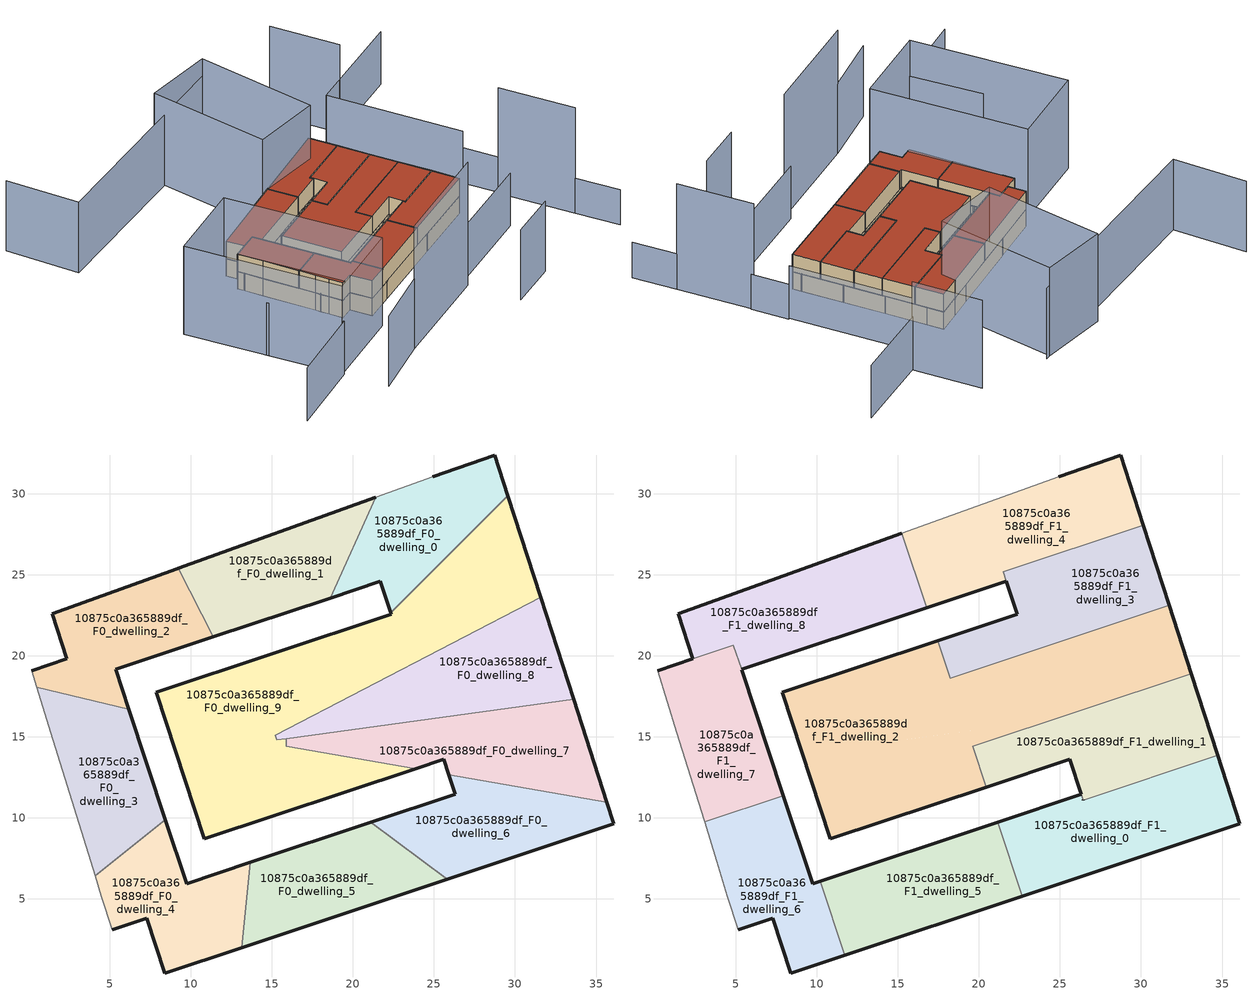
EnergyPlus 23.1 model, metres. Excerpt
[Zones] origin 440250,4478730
10875c0a365889df_F0_dwelling_0
 floor ground (EU_floor_Construction): 22.34,22.65 29.56,29.89 28.75,32.4 24.92,31.04 21.41,29.78 18.6,23.56 21.69,24.59 z0
 wall outside (EU_wall_Construction): 24.92,31.04 28.75,32.4 29.56,29.89 / 22.34,22.65 21.69,24.59 18.6,23.56 z0:3
 wall to 10875c0a365889df_F0_dwelling_9 (EU_wall_Construction): 29.56,29.89 22.34,22.65 z0:3
 wall to 10875c0a365889df_F0_dwelling_1 (EU_wall_Construction): 18.6,23.56 21.41,29.78 z0:3
 wall adiabatic (EU_wall_Construction): 21.41,29.78 24.92,31.04 z0:3
10875c0a365889df_F0_dwelling_1
 floor ground (EU_floor_Construction): 18.6,23.56 21.41,29.78 9.22,25.4 11.38,21.17 18.4,23.5 z0
 wall outside (EU_wall_Construction): 18.6,23.56 18.4,23.5 11.38,21.17 / 9.22,25.4 21.41,29.78 z0:3
 wall to 10875c0a365889df_F0_dwelling_2 (EU_wall_Construction): 11.38,21.17 9.22,25.4 z0:3
10875c0a365889df_F0_dwelling_2
 floor ground (EU_floor_Construction): 11.38,21.17 9.22,25.4 9.17,25.38 1.43,22.6 2.33,19.83 0.17,19.08 0.48,18.07 6.17,16.7 5.35,19.16 z0
 wall outside (EU_wall_Construction): 11.38,21.17 5.35,19.16 6.17,16.7 / 0.17,19.08 2.33,19.83 1.43,22.6 9.17,25.38 9.22,25.4 z0:3
 wall to 10875c0a365889df_F0_dwelling_3 (EU_wall_Construction): 6.17,16.7 0.48,18.07 z0:3
 wall adiabatic (EU_wall_Construction): 0.48,18.07 0.17,19.08 z0:3
 roof outside (EU_roof_Construction): 4.85,20.67 5.35,19.16 6.16,16.7 z3
10875c0a365889df_F0_dwelling_3
 floor ground (EU_floor_Construction): 8.42,9.9 6.17,16.7 0.48,18.07 1.37,15.25 3.82,7.32 4.09,6.43 z0
 wall outside (EU_wall_Construction): 6.17,16.7 8.42,9.9 z0:3
 wall adiabatic (EU_wall_Construction): 4.09,6.43 3.82,7.32 1.37,15.25 0.48,18.07 z0:3
 wall to 10875c0a365889df_F0_dwelling_4 (EU_wall_Construction): 8.42,9.9 4.09,6.43 z0:3
 roof outside (EU_roof_Construction): 8.42,9.9 7.93,11.37 6.16,16.7 z3
10875c0a365889df_F0_dwelling_4
 floor ground (EU_floor_Construction): 13.14,2.01 13.66,7.26 9.73,5.95 8.42,9.9 4.09,6.43 4.48,5.16 5.14,3.09 7.27,3.8 8.4,0.43 z0
 wall outside (EU_wall_Construction): 8.42,9.9 9.73,5.95 13.66,7.26 / 13.14,2.01 8.4,0.43 7.27,3.8 5.14,3.09 z0:3
 wall to 10875c0a365889df_F0_dwelling_5 (EU_wall_Construction): 13.66,7.26 13.14,2.01 z0:3
 wall adiabatic (EU_wall_Construction): 5.14,3.09 4.48,5.16 4.09,6.43 z0:3
10875c0a365889df_F0_dwelling_5
 floor ground (EU_floor_Construction): 25.83,6.22 21.1,9.73 13.66,7.26 13.14,2.01 z0
 wall outside (EU_wall_Construction): 13.66,7.26 21.1,9.73 / 25.83,6.22 13.14,2.01 z0:3
 wall to 10875c0a365889df_F0_dwelling_6 (EU_wall_Construction): 21.1,9.73 25.83,6.22 z0:3
10875c0a365889df_F0_dwelling_6
 floor ground (EU_floor_Construction): 36.11,9.64 35.68,10.97 25.92,12.68 26.31,11.46 21.1,9.73 25.83,6.22 z0
 wall outside (EU_wall_Construction): 21.1,9.73 26.31,11.46 25.92,12.68 / 35.68,10.97 36.11,9.64 25.83,6.22 z0:3
 wall to 10875c0a365889df_F0_dwelling_7 (EU_wall_Construction): 25.92,12.68 35.68,10.97 z0:3
10875c0a365889df_F0_dwelling_7
 floor ground (EU_floor_Construction): 35.68,10.97 33.62,17.34 15.89,14.9 15.88,14.44 23.87,13.04 25.61,13.62 25.92,12.68 z0
 wall outside (EU_wall_Construction): 33.62,17.34 35.68,10.97 / 25.92,12.68 25.61,13.62 23.87,13.04 z0:3
 wall to 10875c0a365889df_F0_dwelling_9 (EU_wall_Construction): 23.87,13.04 15.88,14.44 15.89,14.9 z0:3
 wall to 10875c0a365889df_F0_dwelling_8 (EU_wall_Construction): 15.89,14.9 33.62,17.34 z0:3
10875c0a365889df_F0_dwelling_8
 floor ground (EU_floor_Construction): 33.62,17.34 31.59,23.61 15.2,15.1 15.29,14.82 z0
 wall outside (EU_wall_Construction): 31.59,23.61 33.62,17.34 z0:3
 wall to 10875c0a365889df_F0_dwelling_9 (EU_wall_Construction): 15.89,14.9 15.29,14.82 15.2,15.1 31.59,23.61 z0:3
 ceiling adiabatic (EU_roof_Construction): 31.59,23.61 33.62,17.34 15.29,14.82 15.2,15.1 z3
10875c0a365889df_F0_dwelling_9
 floor ground (EU_floor_Construction): 23.87,13.04 15.88,14.44 15.89,14.9 15.29,14.82 15.2,15.1 31.59,23.61 29.56,29.89 22.34,22.65 22.37,22.56 7.85,17.74 10.83,8.72 z0
 wall outside (EU_wall_Construction): 23.87,13.04 10.83,8.72 7.85,17.74 22.37,22.56 22.34,22.65 / 29.56,29.89 31.59,23.61 z0:3
10875c0a365889df_F1_dwelling_0
 floor to 10875c0a365889df_F0_dwelling_6 (EU_floor_Construction): 36.11,9.64 35.68,10.97 29.34,12.08 26.42,11.11 26.31,11.46 21.17,9.75 21.19,9.66 25.83,6.22 z3
 floor to 10875c0a365889df_F0_dwelling_7 (EU_floor_Construction): 35.68,10.97 34.74,13.87 29.34,12.08 z3
 floor to 10875c0a365889df_F0_dwelling_5 (EU_floor_Construction): 25.83,6.22 21.19,9.66 22.68,5.18 z3
 wall outside (EU_wall_Construction): 21.16,9.75 26.31,11.46 / 34.74,13.87 36.11,9.64 22.68,5.18 z3:6; 26.42,11.11,6 26.43,11.11,3 26.43,11.11,6
 wall to 10875c0a365889df_F1_dwelling_1 (EU_wall_Construction): 26.31,11.46 26.42,11.11 / 26.43,11.11 34.74,13.87 z3:6
 wall to 10875c0a365889df_F1_dwelling_5 (EU_wall_Construction): 22.68,5.18 21.16,9.75 z3:6
 roof outside (EU_roof_Construction): 34.74,13.87 36.11,9.64 22.68,5.18 21.16,9.75 26.31,11.46 26.42,11.11 z6
10875c0a365889df_F1_dwelling_1
 floor to 10875c0a365889df_F0_dwelling_7 (EU_floor_Construction): 34.74,13.87 33.62,17.34 24.64,16.1 19.61,14.43 19.84,13.74 23.87,13.04 25.61,13.62 25.92,12.68 29.34,12.08 z3
 floor to 10875c0a365889df_F0_dwelling_6 (EU_floor_Construction): 29.34,12.08 25.92,12.68 26.31,11.46 26.43,11.11 z3
 floor to 10875c0a365889df_F0_dwelling_9 (EU_floor_Construction): 23.87,13.04 19.84,13.74 20.45,11.9 z3
 floor adiabatic (EU_floor_Construction): 33.62,17.34 33.11,18.91 24.64,16.1 z3
 wall outside (EU_wall_Construction): 33.11,18.91 34.74,13.87 / 26.31,11.46 25.61,13.62 20.45,11.9 z3:6; 26.42,11.11,6 26.43,11.11,3 26.42,11.11,3
 wall to 10875c0a365889df_F1_dwelling_2 (EU_wall_Construction): 20.45,11.9 19.61,14.43 33.11,18.91 z3:6
 roof outside (EU_roof_Construction): 33.11,18.91 34.74,13.87 26.42,11.11 26.31,11.46 25.61,13.62 20.45,11.9 19.61,14.43 z6
10875c0a365889df_F1_dwelling_2
 floor to 10875c0a365889df_F0_dwelling_9 (EU_floor_Construction): 20.45,11.9 19.84,13.74 15.88,14.44 15.89,14.9 15.29,14.82 15.2,15.1 28.68,22.1 18.22,18.63 17.45,20.93 7.85,17.74 10.83,8.72 z3
 floor to 10875c0a365889df_F0_dwelling_7 (EU_floor_Construction): 24.64,16.1 15.89,14.9 15.88,14.44 19.84,13.74 19.61,14.43 z3
 floor adiabatic (EU_floor_Construction): 33.11,18.91 31.75,23.12 28.68,22.1 15.2,15.1 15.29,14.82 15.82,14.89 24.64,16.1 z3
 wall outside (EU_wall_Construction): 31.75,23.12 33.11,18.91 / 20.45,11.9 10.83,8.72 7.85,17.74 17.45,20.93 z3:6
 wall to 10875c0a365889df_F1_dwelling_3 (EU_wall_Construction): 17.45,20.93 18.22,18.63 31.75,23.12 z3:6
 roof outside (EU_roof_Construction): 31.75,23.12 33.11,18.91 19.61,14.43 20.45,11.9 10.83,8.72 7.85,17.74 17.45,20.93 18.22,18.63 z6
10875c0a365889df_F1_dwelling_3
 floor adiabatic (EU_floor_Construction): 31.75,23.12 31.59,23.61 28.68,22.1 z3
 floor to 10875c0a365889df_F0_dwelling_9 (EU_floor_Construction): 28.68,22.1 31.59,23.61 30.15,28.06 26.53,26.86 22.34,22.65 22.37,22.56 17.45,20.93 18.22,18.63 z3
 floor to 10875c0a365889df_F0_dwelling_0 (EU_floor_Construction): 22.34,22.65 26.53,26.86 21.49,25.18 z3
 wall outside (EU_wall_Construction): 30.15,28.06 31.75,23.12 / 17.45,20.93 22.37,22.56 21.69,24.59 z3:6
 wall to 10875c0a365889df_F1_dwelling_4 (EU_wall_Construction): 21.5,25.18 30.15,28.06 / 21.69,24.59 21.49,25.18 z3:6; 21.5,25.18,5.99 21.49,25.18,3 21.5,25.18,3
 roof outside (EU_roof_Construction): 30.15,28.06 31.75,23.12 18.22,18.63 17.45,20.93 22.37,22.56 21.5,25.18 z6
10875c0a365889df_F1_dwelling_4
 floor to 10875c0a365889df_F0_dwelling_0 (EU_floor_Construction): 26.53,26.86 29.56,29.89 28.75,32.4 24.92,31.04 21.41,29.78 18.6,23.57 21.69,24.59 21.49,25.18 z3
 floor to 10875c0a365889df_F0_dwelling_9 (EU_floor_Construction): 30.15,28.06 29.56,29.89 26.53,26.86 z3
 floor to 10875c0a365889df_F0_dwelling_1 (EU_floor_Construction): 18.6,23.57 21.41,29.78 15.25,27.56 16.78,22.96 z3
 wall outside (EU_wall_Construction): 24.92,31.04 28.75,32.4 30.15,28.06 / 21.69,24.59 16.78,22.96 z3:6
 wall adiabatic (EU_wall_Construction): 15.25,27.56 24.92,31.04 z3:6
 wall to 10875c0a365889df_F1_dwelling_8 (EU_wall_Construction): 16.78,22.96 15.25,27.56 z3:6
 roof outside (EU_roof_Construction): 28.75,32.4 30.15,28.06 21.49,25.18 21.69,24.59 16.78,22.96 15.25,27.56 24.92,31.04 z6
10875c0a365889df_F1_dwelling_5
 floor to 10875c0a365889df_F0_dwelling_4 (EU_floor_Construction): 13.14,2.01 13.66,7.26 10.21,6.11 11.72,1.54 z3
 floor to 10875c0a365889df_F0_dwelling_5 (EU_floor_Construction): 22.68,5.18 21.19,9.66 21.1,9.73 13.66,7.26 13.14,2.01 z3
 wall outside (EU_wall_Construction): 22.68,5.18 11.72,1.54 / 10.21,6.11 21.16,9.75 z3:6
 wall to 10875c0a365889df_F1_dwelling_6 (EU_wall_Construction): 11.72,1.54 10.21,6.11 z3:6
 roof outside (EU_roof_Construction): 21.16,9.75 22.68,5.18 11.72,1.54 10.21,6.11 z6
10875c0a365889df_F1_dwelling_6
 floor to 10875c0a365889df_F0_dwelling_3 (EU_floor_Construction): 8.42,9.9 7.93,11.37 3.07,9.76 3.82,7.32 4.09,6.44 z3
 floor to 10875c0a365889df_F0_dwelling_4 (EU_floor_Construction): 11.72,1.54 10.21,6.11 9.73,5.95 8.42,9.9 4.09,6.44 4.48,5.16 5.14,3.09 7.27,3.8 8.4,0.43 z3
 wall outside (EU_wall_Construction): 7.93,11.37 9.73,5.95 10.21,6.11 / 11.72,1.54 8.4,0.43 7.27,3.8 5.14,3.09 z3:6
 wall adiabatic (EU_wall_Construction): 5.14,3.1 4.48,5.16 3.82,7.32 3.07,9.76 z3:6; 5.14,3.1,6 5.14,3.09,3 5.14,3.1,3
 wall to 10875c0a365889df_F1_dwelling_7 (EU_wall_Construction): 3.07,9.76 7.93,11.37 z3:6
 roof outside (EU_roof_Construction): 7.93,11.37 9.73,5.95 10.21,6.11 11.72,1.54 8.4,0.43 7.27,3.8 5.14,3.1 4.48,5.16 3.82,7.32 3.07,9.76 z6
10875c0a365889df_F1_dwelling_7
 floor to 10875c0a365889df_F0_dwelling_2 (EU_floor_Construction): 6.16,16.7 4.85,20.67 2.33,19.83 0.17,19.08 0.48,18.07 z3
 floor to 10875c0a365889df_F0_dwelling_3 (EU_floor_Construction): 7.93,11.37 6.16,16.7 0.48,18.07 1.37,15.25 3.04,9.85 3.07,9.76 z3
 wall outside (EU_wall_Construction): 0.17,19.08 2.33,19.83 / 5.35,19.16 7.9,11.47 7.93,11.37 z3:6
 wall adiabatic (EU_wall_Construction): 3.07,9.76 3.04,9.85 1.37,15.25 0.17,19.08 z3:6
 wall to 10875c0a365889df_F1_dwelling_8 (EU_wall_Construction): 2.33,19.83 4.85,20.67 5.35,19.16 z3:6
 roof outside (EU_roof_Construction): 4.85,20.67 7.9,11.47 7.93,11.37 3.07,9.76 3.04,9.85 1.37,15.25 0.17,19.08 2.33,19.83 z6
10875c0a365889df_F1_dwelling_8
 floor to 10875c0a365889df_F0_dwelling_2 (EU_floor_Construction): 11.38,21.17 9.22,25.4 9.17,25.38 1.43,22.6 2.33,19.83 4.85,20.67 5.35,19.16 z3
 floor to 10875c0a365889df_F0_dwelling_1 (EU_floor_Construction): 16.78,22.96 15.25,27.56 9.22,25.4 11.38,21.17 z3
 wall outside (EU_wall_Construction): 2.33,19.83 1.43,22.6 15.25,27.56 / 16.78,22.96 5.35,19.16 z3:6
 roof outside (EU_roof_Construction): 15.25,27.56 16.78,22.96 5.35,19.16 4.85,20.67 2.33,19.83 1.43,22.6 z6
shading: -3.02,-13.69 6.39,-9.72 / 25.93,-12 33.68,-9.49 / 24.04,48.14 -12.34,38.34 / -12.34,38.34 -15.4,49.73 z0:12; 6.39,-9.72 23.54,-3.93 z0:21; -9.2,4.37 -5.15,-6.93 / -5.15,-6.93 -17.41,-11.33 / 41.83,14.48 35.1,34.91 / 35.1,34.91 52.26,40.57 / 23.13,-2.97 38.7,2.15 z0:9; 39.28,36.26 35.83,46.71 / -5.34,-6.78 -13.47,16.68 / -13.47,16.68 -0.51,21.17 / -0.51,21.17 7.62,-2.29 / 7.62,-2.29 -5.34,-6.78 / 23.19,47.94 25.19,28.56 / 25.19,28.56 14.1,27.42 / 14.1,27.42 12.1,46.79 / 12.1,46.79 23.19,47.94 z0:15; 49.67,-8.92 47.39,-2.27 / 43.9,8.96 42.04,14.57 z0:6; 47.39,-2.27 43.58,9.16 z0:18
[Building]
EU S2 Campaign: North Axis=0; Terrain=City; Solar Distribution=FullExterior
[Site:Location]
Madrid: Latitude=40.5; Longitude=-3.5; Time Zone=1; Elevation=609
[SizingPeriod:WeatherFileDays]
AnnualSizingPeriod: Begin Month=1; Begin Day of Month=1; End Month=12; End Day of Month=31; Day of Week for Start Day=Monday; Use Weather File Daylight Saving Period=No; Use Weather File Rain and Snow Indicators=No
[MATERIAL]
EU_InternalMass_Material: Roughness=MediumRough; Thickness=0.1; Conductivity=1; Density=1800; Specific Heat=900; Thermal Absorptance=0.9; Solar Absorptance=0.7; Visible Absorptance=0.7
[MATERIAL:NOMASS] Roughness=MediumRough; Thermal Absorptance=0.9; Solar Absorptance=0.7; Visible Absorptance=0.7
Name | Thermal Resistance
EU_wall_NoMass | 0.419739
EU_roof_NoMass | 0.352165
EU_floor_NoMass | 0.608284
[CONSTRUCTION]
EU_wall_Construction: EU_wall_NoMass
EU_roof_Construction: EU_roof_NoMass
EU_floor_Construction: EU_floor_NoMass
EU_InternalMass_Construction: EU_InternalMass_Material
[ZONE] Type=1; Multiplier=1; Ceiling Height=autocalculate; Floor Area=autocalculate; Part of Total Floor Area=Yes
Name | Volume
10875c0a365889df_F0_dwelling_0 | 146.759
10875c0a365889df_F1_dwelling_0 | 194.937
10875c0a365889df_F0_dwelling_1 | 148.709
10875c0a365889df_F1_dwelling_1 | 182.899
10875c0a365889df_F0_dwelling_2 | 145.788
10875c0a365889df_F1_dwelling_2 | 477.679
10875c0a365889df_F0_dwelling_3 | 147.405
10875c0a365889df_F1_dwelling_3 | 179.25
10875c0a365889df_F0_dwelling_4 | 146.293
10875c0a365889df_F1_dwelling_4 | 198.616
10875c0a365889df_F0_dwelling_5 | 153.28
10875c0a365889df_F1_dwelling_5 | 166.845
10875c0a365889df_F0_dwelling_6 | 153.057
10875c0a365889df_F1_dwelling_6 | 148.069
10875c0a365889df_F0_dwelling_7 | 187.927
10875c0a365889df_F1_dwelling_7 | 147.568
10875c0a365889df_F0_dwelling_8 | 188.508
10875c0a365889df_F1_dwelling_8 | 193.329
10875c0a365889df_F0_dwelling_9 | 471.584
[INTERNALMASS] Construction=EU_InternalMass_Construction
Name | Zone or ZoneList | Surface Area
10875c0a365889df_F0_dwelling_0_EU_InternalMass | 10875c0a365889df_F0_dwelling_0 | 48.9201
10875c0a365889df_F0_dwelling_1_EU_InternalMass | 10875c0a365889df_F0_dwelling_1 | 49.5724
10875c0a365889df_F0_dwelling_2_EU_InternalMass | 10875c0a365889df_F0_dwelling_2 | 48.596
10875c0a365889df_F0_dwelling_3_EU_InternalMass | 10875c0a365889df_F0_dwelling_3 | 49.1348
10875c0a365889df_F0_dwelling_4_EU_InternalMass | 10875c0a365889df_F0_dwelling_4 | 48.7642
10875c0a365889df_F0_dwelling_5_EU_InternalMass | 10875c0a365889df_F0_dwelling_5 | 51.0933
10875c0a365889df_F0_dwelling_6_EU_InternalMass | 10875c0a365889df_F0_dwelling_6 | 51.0193
10875c0a365889df_F0_dwelling_7_EU_InternalMass | 10875c0a365889df_F0_dwelling_7 | 62.6463
10875c0a365889df_F0_dwelling_8_EU_InternalMass | 10875c0a365889df_F0_dwelling_8 | 62.8359
10875c0a365889df_F0_dwelling_9_EU_InternalMass | 10875c0a365889df_F0_dwelling_9 | 157.19
10875c0a365889df_F1_dwelling_0_EU_InternalMass | 10875c0a365889df_F1_dwelling_0 | 64.9803
10875c0a365889df_F1_dwelling_1_EU_InternalMass | 10875c0a365889df_F1_dwelling_1 | 60.9677
10875c0a365889df_F1_dwelling_2_EU_InternalMass | 10875c0a365889df_F1_dwelling_2 | 159.226
10875c0a365889df_F1_dwelling_3_EU_InternalMass | 10875c0a365889df_F1_dwelling_3 | 59.7506
10875c0a365889df_F1_dwelling_4_EU_InternalMass | 10875c0a365889df_F1_dwelling_4 | 66.2045
10875c0a365889df_F1_dwelling_5_EU_InternalMass | 10875c0a365889df_F1_dwelling_5 | 55.6119
10875c0a365889df_F1_dwelling_6_EU_InternalMass | 10875c0a365889df_F1_dwelling_6 | 49.3514
10875c0a365889df_F1_dwelling_7_EU_InternalMass | 10875c0a365889df_F1_dwelling_7 | 49.2198
10875c0a365889df_F1_dwelling_8_EU_InternalMass | 10875c0a365889df_F1_dwelling_8 | 64.444
[OTHEREQUIPMENT] Fuel Type=Electricity; Design Level Calculation Method=Watts/Area; Power per Zone Floor Area=1; Fraction Latent=0; Fraction Radiant=0; Fraction Lost=0; Carbon Dioxide Generation Rate=0; EndUse Subcategory=EU_Step8_InternalGains
Name | Zone or ZoneList or Space or SpaceList | Schedule
EU_Step8_InternalGain_10875c0a365889df_F0_dwelling_0_f000 | 10875c0a365889df_F0_dwelling_0 | EU_Step8_GainSchedule_10875c0a365889df_F0_dwelling_0_f000
EU_Step8_InternalGain_10875c0a365889df_F0_dwelling_1_f000 | 10875c0a365889df_F0_dwelling_1 | EU_Step8_GainSchedule_10875c0a365889df_F0_dwelling_1_f000
EU_Step8_InternalGain_10875c0a365889df_F0_dwelling_2_f000 | 10875c0a365889df_F0_dwelling_2 | EU_Step8_GainSchedule_10875c0a365889df_F0_dwelling_2_f000
EU_Step8_InternalGain_10875c0a365889df_F0_dwelling_3_f000 | 10875c0a365889df_F0_dwelling_3 | EU_Step8_GainSchedule_10875c0a365889df_F0_dwelling_3_f000
EU_Step8_InternalGain_10875c0a365889df_F0_dwelling_4_f000 | 10875c0a365889df_F0_dwelling_4 | EU_Step8_GainSchedule_10875c0a365889df_F0_dwelling_4_f000
EU_Step8_InternalGain_10875c0a365889df_F0_dwelling_5_f000 | 10875c0a365889df_F0_dwelling_5 | EU_Step8_GainSchedule_10875c0a365889df_F0_dwelling_5_f000
EU_Step8_InternalGain_10875c0a365889df_F0_dwelling_6_f000 | 10875c0a365889df_F0_dwelling_6 | EU_Step8_GainSchedule_10875c0a365889df_F0_dwelling_6_f000
EU_Step8_InternalGain_10875c0a365889df_F0_dwelling_7_f000 | 10875c0a365889df_F0_dwelling_7 | EU_Step8_GainSchedule_10875c0a365889df_F0_dwelling_7_f000
EU_Step8_InternalGain_10875c0a365889df_F0_dwelling_8_f000 | 10875c0a365889df_F0_dwelling_8 | EU_Step8_GainSchedule_10875c0a365889df_F0_dwelling_8_f000
EU_Step8_InternalGain_10875c0a365889df_F0_dwelling_9_f000 | 10875c0a365889df_F0_dwelling_9 | EU_Step8_GainSchedule_10875c0a365889df_F0_dwelling_9_f000
EU_Step8_InternalGain_10875c0a365889df_F1_dwelling_0_f000 | 10875c0a365889df_F1_dwelling_0 | EU_Step8_GainSchedule_10875c0a365889df_F1_dwelling_0_f000
EU_Step8_InternalGain_10875c0a365889df_F1_dwelling_1_f000 | 10875c0a365889df_F1_dwelling_1 | EU_Step8_GainSchedule_10875c0a365889df_F1_dwelling_1_f000
EU_Step8_InternalGain_10875c0a365889df_F1_dwelling_2_f000 | 10875c0a365889df_F1_dwelling_2 | EU_Step8_GainSchedule_10875c0a365889df_F1_dwelling_2_f000
EU_Step8_InternalGain_10875c0a365889df_F1_dwelling_3_f000 | 10875c0a365889df_F1_dwelling_3 | EU_Step8_GainSchedule_10875c0a365889df_F1_dwelling_3_f000
EU_Step8_InternalGain_10875c0a365889df_F1_dwelling_4_f000 | 10875c0a365889df_F1_dwelling_4 | EU_Step8_GainSchedule_10875c0a365889df_F1_dwelling_4_f000
EU_Step8_InternalGain_10875c0a365889df_F1_dwelling_5_f000 | 10875c0a365889df_F1_dwelling_5 | EU_Step8_GainSchedule_10875c0a365889df_F1_dwelling_5_f000
EU_Step8_InternalGain_10875c0a365889df_F1_dwelling_6_f000 | 10875c0a365889df_F1_dwelling_6 | EU_Step8_GainSchedule_10875c0a365889df_F1_dwelling_6_f000
EU_Step8_InternalGain_10875c0a365889df_F1_dwelling_7_f000 | 10875c0a365889df_F1_dwelling_7 | EU_Step8_GainSchedule_10875c0a365889df_F1_dwelling_7_f000
EU_Step8_InternalGain_10875c0a365889df_F1_dwelling_8_f000 | 10875c0a365889df_F1_dwelling_8 | EU_Step8_GainSchedule_10875c0a365889df_F1_dwelling_8_f000
[ZONEVENTILATION:DESIGNFLOWRATE] Schedule=EU_AlwaysOn; Design Flow Rate Calculation Method=AirChanges/Hour; Air Changes per Hour=0.703302; Ventilation Type=Natural; Fan Pressure Rise=0; Fan Total Efficiency=1; Constant Term Coefficient=1; Temperature Term Coefficient=0; Velocity Term Coefficient=0; Velocity Squared Term Coefficient=0; Minimum Indoor Temperature=-100; Maximum Indoor Temperature=100; Delta Temperature=-100; Minimum Outdoor Temperature=-100; Maximum Outdoor Temperature=100; Maximum Wind Speed=40
Name | Zone or ZoneList or Space or SpaceList
EU_ConstantAir_10875c0a365889df_F0_dwelling_0 | 10875c0a365889df_F0_dwelling_0
EU_ConstantAir_10875c0a365889df_F0_dwelling_1 | 10875c0a365889df_F0_dwelling_1
EU_ConstantAir_10875c0a365889df_F0_dwelling_2 | 10875c0a365889df_F0_dwelling_2
EU_ConstantAir_10875c0a365889df_F0_dwelling_3 | 10875c0a365889df_F0_dwelling_3
EU_ConstantAir_10875c0a365889df_F0_dwelling_4 | 10875c0a365889df_F0_dwelling_4
EU_ConstantAir_10875c0a365889df_F0_dwelling_5 | 10875c0a365889df_F0_dwelling_5
EU_ConstantAir_10875c0a365889df_F0_dwelling_6 | 10875c0a365889df_F0_dwelling_6
EU_ConstantAir_10875c0a365889df_F0_dwelling_7 | 10875c0a365889df_F0_dwelling_7
EU_ConstantAir_10875c0a365889df_F0_dwelling_8 | 10875c0a365889df_F0_dwelling_8
EU_ConstantAir_10875c0a365889df_F0_dwelling_9 | 10875c0a365889df_F0_dwelling_9
EU_ConstantAir_10875c0a365889df_F1_dwelling_0 | 10875c0a365889df_F1_dwelling_0
EU_ConstantAir_10875c0a365889df_F1_dwelling_1 | 10875c0a365889df_F1_dwelling_1
EU_ConstantAir_10875c0a365889df_F1_dwelling_2 | 10875c0a365889df_F1_dwelling_2
EU_ConstantAir_10875c0a365889df_F1_dwelling_3 | 10875c0a365889df_F1_dwelling_3
EU_ConstantAir_10875c0a365889df_F1_dwelling_4 | 10875c0a365889df_F1_dwelling_4
EU_ConstantAir_10875c0a365889df_F1_dwelling_5 | 10875c0a365889df_F1_dwelling_5
EU_ConstantAir_10875c0a365889df_F1_dwelling_6 | 10875c0a365889df_F1_dwelling_6
EU_ConstantAir_10875c0a365889df_F1_dwelling_7 | 10875c0a365889df_F1_dwelling_7
EU_ConstantAir_10875c0a365889df_F1_dwelling_8 | 10875c0a365889df_F1_dwelling_8
[HVACTEMPLATE:THERMOSTAT] Constant Heating Setpoint=20; Constant Cooling Setpoint=50
EU_HeatOnly_10875c0a365889df_F0_dwelling_0; EU_HeatOnly_10875c0a365889df_F0_dwelling_1; EU_HeatOnly_10875c0a365889df_F0_dwelling_2; EU_HeatOnly_10875c0a365889df_F0_dwelling_3; EU_HeatOnly_10875c0a365889df_F0_dwelling_4; EU_HeatOnly_10875c0a365889df_F0_dwelling_5; EU_HeatOnly_10875c0a365889df_F0_dwelling_6; EU_HeatOnly_10875c0a365889df_F0_dwelling_7; EU_HeatOnly_10875c0a365889df_F0_dwelling_8; EU_HeatOnly_10875c0a365889df_F0_dwelling_9; EU_HeatOnly_10875c0a365889df_F1_dwelling_0; EU_HeatOnly_10875c0a365889df_F1_dwelling_1; EU_HeatOnly_10875c0a365889df_F1_dwelling_2; EU_HeatOnly_10875c0a365889df_F1_dwelling_3; EU_HeatOnly_10875c0a365889df_F1_dwelling_4; EU_HeatOnly_10875c0a365889df_F1_dwelling_5; EU_HeatOnly_10875c0a365889df_F1_dwelling_6; EU_HeatOnly_10875c0a365889df_F1_dwelling_7; EU_HeatOnly_10875c0a365889df_F1_dwelling_8
[HVACTEMPLATE:ZONE:IDEALLOADSAIRSYSTEM] System Availability Schedule=EU_AlwaysOn; Maximum Heating Supply Air Temperature=50; Minimum Cooling Supply Air Temperature=13; Maximum Heating Supply Air Humidity Ratio=0.0156; Minimum Cooling Supply Air Humidity Ratio=0.0077; Heating Limit=NoLimit; Cooling Limit=NoLimit; Heating Availability Schedule=EU_AlwaysOn; Cooling Availability Schedule=EU_CoolingOff; Dehumidification Control Type=ConstantSensibleHeatRatio; Cooling Sensible Heat Ratio=0.7; Dehumidification Setpoint=60; Humidification Control Type=None; Humidification Setpoint=30; Outdoor Air Method=None; Outdoor Air Flow Rate per Person=0.00944; Outdoor Air Flow Rate per Zone Floor Area=0; Outdoor Air Flow Rate per Zone=0; Demand Controlled Ventilation Type=None; Outdoor Air Economizer Type=NoEconomizer; Heat Recovery Type=None; Sensible Heat Recovery Effectiveness=0.7; Latent Heat Recovery Effectiveness=0.65
Name | Template Thermostat
10875c0a365889df_F0_dwelling_0 | EU_HeatOnly_10875c0a365889df_F0_dwelling_0
10875c0a365889df_F0_dwelling_1 | EU_HeatOnly_10875c0a365889df_F0_dwelling_1
10875c0a365889df_F0_dwelling_2 | EU_HeatOnly_10875c0a365889df_F0_dwelling_2
10875c0a365889df_F0_dwelling_3 | EU_HeatOnly_10875c0a365889df_F0_dwelling_3
10875c0a365889df_F0_dwelling_4 | EU_HeatOnly_10875c0a365889df_F0_dwelling_4
10875c0a365889df_F0_dwelling_5 | EU_HeatOnly_10875c0a365889df_F0_dwelling_5
10875c0a365889df_F0_dwelling_6 | EU_HeatOnly_10875c0a365889df_F0_dwelling_6
10875c0a365889df_F0_dwelling_7 | EU_HeatOnly_10875c0a365889df_F0_dwelling_7
10875c0a365889df_F0_dwelling_8 | EU_HeatOnly_10875c0a365889df_F0_dwelling_8
10875c0a365889df_F0_dwelling_9 | EU_HeatOnly_10875c0a365889df_F0_dwelling_9
10875c0a365889df_F1_dwelling_0 | EU_HeatOnly_10875c0a365889df_F1_dwelling_0
10875c0a365889df_F1_dwelling_1 | EU_HeatOnly_10875c0a365889df_F1_dwelling_1
10875c0a365889df_F1_dwelling_2 | EU_HeatOnly_10875c0a365889df_F1_dwelling_2
10875c0a365889df_F1_dwelling_3 | EU_HeatOnly_10875c0a365889df_F1_dwelling_3
10875c0a365889df_F1_dwelling_4 | EU_HeatOnly_10875c0a365889df_F1_dwelling_4
10875c0a365889df_F1_dwelling_5 | EU_HeatOnly_10875c0a365889df_F1_dwelling_5
10875c0a365889df_F1_dwelling_6 | EU_HeatOnly_10875c0a365889df_F1_dwelling_6
10875c0a365889df_F1_dwelling_7 | EU_HeatOnly_10875c0a365889df_F1_dwelling_7
10875c0a365889df_F1_dwelling_8 | EU_HeatOnly_10875c0a365889df_F1_dwelling_8
[SIZING:ZONE] Zone Cooling Design Supply Air Temperature Input Method=SupplyAirTemperature; Zone Cooling Design Supply Air Temperature=13; Zone Heating Design Supply Air Temperature Input Method=SupplyAirTemperature; Zone Heating Design Supply Air Temperature=50; Zone Cooling Design Supply Air Humidity Ratio=0.008; Zone Heating Design Supply Air Humidity Ratio=0.008; Cooling Design Air Flow Method=DesignDay; Cooling Design Air Flow Rate=0; Cooling Minimum Air Flow per Zone Floor Area=0.000762; Cooling Minimum Air Flow=0; Cooling Minimum Air Flow Fraction=0.2; Heating Design Air Flow Method=DesignDay; Heating Design Air Flow Rate=0; Heating Maximum Air Flow per Zone Floor Area=0.002032; Heating Maximum Air Flow=0.141576; Heating Maximum Air Flow Fraction=0.3; Account for Dedicated Outdoor Air System=No; Dedicated Outdoor Air System Control Strategy=NeutralSupplyAir; Dedicated Outdoor Air Low Setpoint Temperature for Design=autosize; Dedicated Outdoor Air High Setpoint Temperature for Design=autosize; Zone Load Sizing Method=Sensible Load Only No Latent Load; Zone Latent Cooling Design Supply Air Humidity Ratio Input Method=HumidityRatioDifference; Zone Cooling Design Supply Air Humidity Ratio Difference=0.005; Zone Latent Heating Design Supply Air Humidity Ratio Input Method=HumidityRatioDifference; Zone Humidification Design Supply Air Humidity Ratio Difference=0.005
10875c0a365889df_F0_dwelling_0; 10875c0a365889df_F0_dwelling_1; 10875c0a365889df_F0_dwelling_2; 10875c0a365889df_F0_dwelling_3; 10875c0a365889df_F0_dwelling_4; 10875c0a365889df_F0_dwelling_5; 10875c0a365889df_F0_dwelling_6; 10875c0a365889df_F0_dwelling_7; 10875c0a365889df_F0_dwelling_8; 10875c0a365889df_F0_dwelling_9; 10875c0a365889df_F1_dwelling_0; 10875c0a365889df_F1_dwelling_1; 10875c0a365889df_F1_dwelling_2; 10875c0a365889df_F1_dwelling_3; 10875c0a365889df_F1_dwelling_4; 10875c0a365889df_F1_dwelling_5; 10875c0a365889df_F1_dwelling_6; 10875c0a365889df_F1_dwelling_7; 10875c0a365889df_F1_dwelling_8
[SCHEDULE:CONSTANT]
Name | Hourly Value
EU_AlwaysOn | 1
EU_CoolingOff | 0
[SCHEDULE:FILE] Column Number=1; Rows to Skip at Top=0; Number of Hours of Data=8760; Column Separator=Comma; Interpolate to Timestep=No; Minutes per Item=60; Adjust Schedule for Daylight Savings=Yes
Name | File
EU_Step8_GainSchedule_10875c0a365889df_F0_dwelling_0_f000 | ../../schedules/10875c0a365889df/10875c0a365889df_F0_dwelling_0_f000_gain.csv
EU_Step8_GainSchedule_10875c0a365889df_F0_dwelling_1_f000 | ../../schedules/10875c0a365889df/10875c0a365889df_F0_dwelling_1_f000_gain.csv
EU_Step8_GainSchedule_10875c0a365889df_F0_dwelling_2_f000 | ../../schedules/10875c0a365889df/10875c0a365889df_F0_dwelling_2_f000_gain.csv
EU_Step8_GainSchedule_10875c0a365889df_F0_dwelling_3_f000 | ../../schedules/10875c0a365889df/10875c0a365889df_F0_dwelling_3_f000_gain.csv
EU_Step8_GainSchedule_10875c0a365889df_F0_dwelling_4_f000 | ../../schedules/10875c0a365889df/10875c0a365889df_F0_dwelling_4_f000_gain.csv
EU_Step8_GainSchedule_10875c0a365889df_F0_dwelling_5_f000 | ../../schedules/10875c0a365889df/10875c0a365889df_F0_dwelling_5_f000_gain.csv
EU_Step8_GainSchedule_10875c0a365889df_F0_dwelling_6_f000 | ../../schedules/10875c0a365889df/10875c0a365889df_F0_dwelling_6_f000_gain.csv
EU_Step8_GainSchedule_10875c0a365889df_F0_dwelling_7_f000 | ../../schedules/10875c0a365889df/10875c0a365889df_F0_dwelling_7_f000_gain.csv
EU_Step8_GainSchedule_10875c0a365889df_F0_dwelling_8_f000 | ../../schedules/10875c0a365889df/10875c0a365889df_F0_dwelling_8_f000_gain.csv
EU_Step8_GainSchedule_10875c0a365889df_F0_dwelling_9_f000 | ../../schedules/10875c0a365889df/10875c0a365889df_F0_dwelling_9_f000_gain.csv
EU_Step8_GainSchedule_10875c0a365889df_F1_dwelling_0_f000 | ../../schedules/10875c0a365889df/10875c0a365889df_F1_dwelling_0_f000_gain.csv
EU_Step8_GainSchedule_10875c0a365889df_F1_dwelling_1_f000 | ../../schedules/10875c0a365889df/10875c0a365889df_F1_dwelling_1_f000_gain.csv
EU_Step8_GainSchedule_10875c0a365889df_F1_dwelling_2_f000 | ../../schedules/10875c0a365889df/10875c0a365889df_F1_dwelling_2_f000_gain.csv
EU_Step8_GainSchedule_10875c0a365889df_F1_dwelling_3_f000 | ../../schedules/10875c0a365889df/10875c0a365889df_F1_dwelling_3_f000_gain.csv
EU_Step8_GainSchedule_10875c0a365889df_F1_dwelling_4_f000 | ../../schedules/10875c0a365889df/10875c0a365889df_F1_dwelling_4_f000_gain.csv
EU_Step8_GainSchedule_10875c0a365889df_F1_dwelling_5_f000 | ../../schedules/10875c0a365889df/10875c0a365889df_F1_dwelling_5_f000_gain.csv
EU_Step8_GainSchedule_10875c0a365889df_F1_dwelling_6_f000 | ../../schedules/10875c0a365889df/10875c0a365889df_F1_dwelling_6_f000_gain.csv
EU_Step8_GainSchedule_10875c0a365889df_F1_dwelling_7_f000 | ../../schedules/10875c0a365889df/10875c0a365889df_F1_dwelling_7_f000_gain.csv
EU_Step8_GainSchedule_10875c0a365889df_F1_dwelling_8_f000 | ../../schedules/10875c0a365889df/10875c0a365889df_F1_dwelling_8_f000_gain.csv
